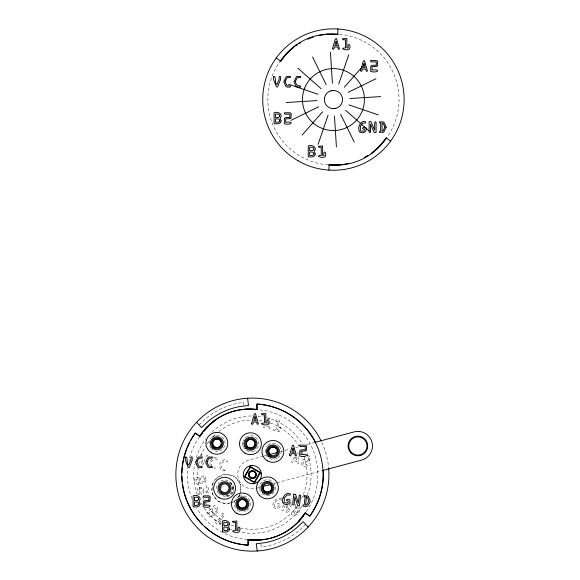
<?xml version="1.0" encoding="UTF-8"?>
<svg xmlns="http://www.w3.org/2000/svg" width="580" height="580" viewBox="0 0 580 580"><rect width="100%" height="100%" fill="white"/><g stroke="black" fill="none" stroke-linecap="round" stroke-linejoin="round"><path stroke-width="0.43" stroke-dasharray="2.9 2.17" d="M207.952 456.126C206.255 452.313 204.907 463.326 202.616 462.579L202.246 459.309M200.774 455.96C200.231 452.922 204.022 453.618 202.166 456.134M221.531 488.389L222.205 486.301M283.75 505.093C279.27 511.625 283.982 513.278 285.063 505.528M290.536 503.019L287.702 510.248L287.492 505.202M291.53 504.317L288.101 513.046L286.375 512.365L286.114 505.629M297.156 506.354L294.176 513.945L295.43 513.952L298.265 511.183L297.939 506.775M263.349 426.619L263.74 427.721L264.415 427.518L265.517 425.735L268.576 426.554L268.757 428.932L269.845 428.917L269.809 418.477L269.294 417.89L268.482 418.202M294.466 456.88C294.546 458.171 289.536 461.977 292.472 462.557L293.835 460.585L296.895 461.404L297.076 463.79L298.163 463.768L298.12 453.328L297.149 452.748M296.337 456.533L294.604 459.346L296.858 459.947L296.793 456.656M199.484 436.921L195.518 443.178A65.221 65.221 0 0 0 188.935 460.774M306.276 511.618L309.821 506.021A65.221 65.221 0 0 0 264.893 410.538L257.89 409.603M213.788 482.524L212.302 484.561L212.302 493.79L217.732 501.265L226.512 504.114L235.299 501.265M215.76 479.805L217.732 477.086L226.512 474.237L235.299 477.086L240.722 484.561L240.722 492.115M233.327 492.181L231.014 495.363L226.512 496.828L223.518 495.857M238.257 497.19L240.722 493.79M204.247 462.709L202.355 465.08L201.572 464.87L200.839 459.324M211.642 459.077L209.829 461.557L210.156 464.66M221.234 522.819C219.059 530.236 209.88 514.909 216.898 521.289L222.662 515.526C218.588 512.604 223.286 511.712 224.612 515.526L217.87 522.268L218.849 523.247L221.103 521.058M199.1 424.893L205.944 418.47A72.884 72.884 0 0 1 238.743 403.035L243.506 402.433L243.963 406.043M305.696 524.356L298.852 530.78A72.884 72.884 0 0 1 266.053 546.215L261.29 546.817L260.833 543.213M294.966 504.455L295.72 504.288M290.681 502.787L291.45 502.613M226.301 496.168L230.586 494.776L233.232 491.129L233.232 486.627L230.586 482.98M263.356 456.221L248.523 460.194A14.58 14.58 0 0 0 238.119 477.681A14.58 14.58 0 0 0 255.331 488.534M264.233 455.989L265.974 455.517M280.814 451.545L284.301 450.609M285.179 450.377L290.413 448.971M295.648 447.572L298.265 446.868M306.994 444.526L313.976 442.656M256.07 488.353L259.557 487.417M274.398 483.445L276.138 482.973M277.015 482.741L321.523 470.815M282.018 500.199L279.154 499.373L275.812 501.366L274.188 505.339L274.34 506.108L277.45 507.326L278.632 505.492C274.717 504.549 278.385 502.208 280.423 504.716C281.032 510.284 272.216 509.305 272.875 504.846C273.296 500.888 278.001 495.987 282.01 498.909M213.701 457.272C218.392 456.235 219.544 461.1 214.114 458.591L211.207 461.905L211.86 465.878M214.455 468.451L215.318 467.973L214.81 467.117M339.619 34.351L345.724 35.126A65.591 65.591 0 0 1 387.447 136.764M328.12 164.872L321.139 163.988A65.591 65.591 0 0 1 280.365 61.002M247.45 539.596L240.454 538.66A65.221 65.221 0 0 1 223.43 532.897M307.023 455.264L310.257 456.554L309.531 460.846L308.357 461.876L303.768 460.752L302.89 464.029C312.033 465.051 307.509 468.872 301.194 465L303.079 459.548L308.176 460.491L309.053 457.236L307.458 456.815M229.513 482.495L231.014 482.98L233.791 486.809L233.791 491.543M294.981 505.448L295.865 505.847L292.893 513.423C290.065 512.191 291.769 516.323 294.169 515.424C298.106 515.823 301.085 510.56 299.498 507.022M232.188 486.968L232.188 490.796M230.804 502.744A14.58 14.58 0 0 1 211.801 490.404A14.58 14.58 0 0 1 227.824 474.382A14.58 14.58 0 0 1 240.163 493.384M239.91 494.095A14.58 14.58 0 0 1 238.09 497.444M236.604 499.184A14.58 14.58 0 0 1 231.514 502.49M222.698 532.52A65.221 65.221 0 0 1 196.743 508.145M192.031 498.604A65.221 65.221 0 0 1 187.782 468.053M250.727 435.667A8.018 8.018 0 0 1 254.736 450.631M254.12 450.95A8.018 8.018 0 0 1 243.781 447.695M243.462 447.078A8.018 8.018 0 0 1 242.984 445.759M242.831 445.077A8.018 8.018 0 0 1 242.984 441.612M243.194 440.945A8.018 8.018 0 0 1 243.781 439.676M245.057 438.016A8.018 8.018 0 0 1 246.718 436.74M247.334 436.421A8.018 8.018 0 0 1 248.653 435.942M279.299 446.209A8.018 8.018 0 0 1 277.755 457.932M277.168 458.309A8.018 8.018 0 0 1 269.149 458.309M267.489 457.033A8.018 8.018 0 0 1 265.415 449.29M266.59 446.767A8.018 8.018 0 0 1 267.489 445.694M268.004 445.223A8.018 8.018 0 0 1 278.828 445.694M221.734 436.704A8.018 8.018 0 0 1 222.807 448.942M222.292 449.413A8.018 8.018 0 0 1 215.064 451.015M213.128 450.211A8.018 8.018 0 0 1 211.468 448.942M210.997 448.427A8.018 8.018 0 0 1 210.192 439.263M210.569 438.676A8.018 8.018 0 0 1 211.468 437.603M211.983 437.132A8.018 8.018 0 0 1 221.147 436.327M220.545 481.153A8.018 8.018 0 0 1 232.507 487.048A8.018 8.018 0 0 1 222.481 495.842M220.545 495.037A8.018 8.018 0 0 1 218.885 493.761M218.413 493.254A8.018 8.018 0 0 1 218.885 482.429M238.945 496.509A8.018 8.018 0 0 1 249.284 507.783M248.907 508.37A8.018 8.018 0 0 1 246.348 510.719M245.731 511.038A8.018 8.018 0 0 1 244.412 511.516M240.265 511.516A8.018 8.018 0 0 1 238.945 511.038M238.329 510.719A8.018 8.018 0 0 1 236.669 509.443M235.393 507.783A8.018 8.018 0 0 1 238.329 496.828M273.55 482.567A8.018 8.018 0 0 1 271.418 494.667M269.482 495.465A8.018 8.018 0 0 1 260.464 491.731M260.144 491.115A8.018 8.018 0 0 1 259.666 489.796M259.514 489.114A8.018 8.018 0 0 1 273.079 482.052M241.07 496.596A7.286 7.286 0 0 1 243.607 496.596M306.95 453.031A58.667 58.667 0 0 1 307.531 494.697M301.716 506.405A58.667 58.667 0 0 1 241.403 532.259M231.949 529.612A58.667 58.667 0 0 1 230.419 529.025M220.958 524.16A58.667 58.667 0 0 1 203.986 507.775M202.21 505.013A58.667 58.667 0 0 1 200.985 502.889M197.265 494.697A58.667 58.667 0 0 1 194.692 464.036M196.229 457.671A58.667 58.667 0 0 1 205.914 438.828M211.939 432.136A58.667 58.667 0 0 1 251.988 415.954M257.716 416.193A58.667 58.667 0 0 1 263.392 416.991M266.59 417.694A58.667 58.667 0 0 1 302.151 443.533M321.827 442.438A76.524 76.524 0 0 1 328.606 467.639M304.108 456.917A54.665 54.665 0 0 1 303.224 494.747M302.898 495.545A54.665 54.665 0 0 1 301.484 498.677M296.619 506.753A54.665 54.665 0 0 1 240.475 527.974M233.885 526.053A54.665 54.665 0 0 1 229.122 524.081M221.676 519.832A54.665 54.665 0 0 1 208.176 506.753M206.712 504.636A54.665 54.665 0 0 1 204.914 501.707M203.696 499.445A54.665 54.665 0 0 1 198.164 467.777M198.708 464.384A54.665 54.665 0 0 1 199.904 459.375M200.97 456.105A54.665 54.665 0 0 1 205.349 446.803M207.19 443.896A54.665 54.665 0 0 1 209.735 440.452M213.143 436.588A54.665 54.665 0 0 1 217.558 432.506M218.892 431.433A54.665 54.665 0 0 1 251.539 419.971M259.245 420.391A54.665 54.665 0 0 1 262.638 420.935M270.099 422.907A54.665 54.665 0 0 1 300.295 448.289M302.216 452.132A54.665 54.665 0 0 1 303.224 454.502M206.067 480.225C206.262 482.654 203.073 484.097 201.18 482.843C198.251 487.157 193.582 482.502 194.322 478.42L204.878 475.593L206.067 480.225M214.883 513.51C214.506 518.701 208.133 517.005 206.734 513.104L214.462 505.376C218.341 506.76 220.074 513.14 214.883 513.51M225.163 470.329C220.052 473.708 216.935 462.398 222.648 460.447C226.084 457.685 231.101 463.84 223.945 461.23L221.19 464.13L221.002 465.414L221.864 468.901L225.163 470.329M273.028 429.461L273.513 430.324L278.9 431.766L279.625 431.52L280.669 427.83L280.423 427.098L279.451 427.228L278.589 430.251L277.255 429.896L279.719 420.681C276.667 418.042 273.042 421.16 278.03 421.66L275.921 429.534L273.601 428.961L273.028 429.461M213.462 513.691C212.983 516.584 209.467 515.258 208.713 513.104L211.084 510.733L213.462 513.691M216.855 510.298C216.369 513.198 212.845 511.843 212.099 509.697L214.462 507.333L216.855 510.298M199.955 494.24C197.591 496.748 197.903 488.969 196.975 488.266L202.645 487.164L204.377 492.058L207.625 491.18L206.328 486.141L206.835 485.569L207.567 485.808L208.96 490.825L208.474 492.297L203.674 493.268L201.942 488.367L198.664 489.245L199.955 494.24M200.035 481.784C198.875 484.757 195.221 482.052 196.033 479.413L199.274 478.543L200.035 481.784M204.667 480.537C203.5 483.524 199.854 480.784 200.673 478.152L203.906 477.289L204.667 480.537"/><path stroke-width="0.87" d="M318.087 144.376L328.12 115.072M338.742 84.042L348.776 54.737M276.239 58L280.662 61.212L287.506 52.49L291.624 49.017A65.591 65.591 0 0 1 293.552 47.473M390.63 141.107L386.208 137.895L379.363 146.617L371.019 153.917M199.629 436.283A59.291 59.291 0 0 1 256.839 409.524L256.839 404.072A70.695 70.695 0 0 1 309.589 516.178L305.167 512.966A59.291 59.291 0 0 1 247.957 539.726L247.957 545.178A70.695 70.695 0 0 1 195.206 433.072L199.629 436.283L206.465 427.561L214.81 420.268M190.719 440.539A70.695 70.695 0 0 1 195.475 433.042L199.897 436.262L202.529 432.905M203.587 431.563L208.8 425.8M298.33 521.688L305.167 512.966M298.599 521.659L305.442 512.938L309.865 516.149A70.695 70.695 0 0 0 323.227 470.162M280.365 61.002L285.614 54.65L295.851 45.197M386.498 138.112L381.248 144.456L375.245 150.097A65.591 65.591 0 0 1 371.99 152.62M302.107 135.089L322.589 111.853M344.281 87.254L362.478 66.613M363.617 65.315L364.762 64.017M210.859 424.06L215.086 420.239M290.892 120.401L318.71 106.771M348.16 92.343L375.978 78.713M269.468 454.582L277.32 452.48M314.846 442.424L354.119 431.897A14.58 14.58 0 0 1 371.976 442.207A14.58 14.58 0 0 1 361.666 460.063L322.393 470.583M263.052 486.482L270.904 484.38M331.079 90.755A9.113 9.113 0 0 1 342.236 101.913A9.113 9.113 0 0 1 326.989 105.995A9.113 9.113 0 0 1 331.079 90.755L333.435 90.444M333.435 108.663L335.791 108.359M250.038 465.827A9.113 9.113 0 0 1 261.196 476.985A9.113 9.113 0 0 1 245.956 481.066A9.113 9.113 0 0 1 250.038 465.827L252.394 465.515M252.394 483.735L254.758 483.423M324.488 34.698L321.139 35.126A65.591 65.591 0 0 0 318.724 35.634M326.156 34.488L337.872 34.133M342.381 164.408L337.553 165.017L328.99 164.981M344.049 164.198L345.724 163.988A65.591 65.591 0 0 0 348.942 163.292M286.15 102.529L317.064 100.587M349.798 98.528L380.712 96.584M326.794 34.118L337.872 34.452L337.872 29M328.99 170.114L328.99 164.655L340.076 164.995M245.753 409.183L257.114 409.502L257.114 404.042A70.695 70.695 0 0 1 315.861 442.895M204.929 526.741A70.695 70.695 0 0 0 248.233 545.157L248.233 539.697L259.311 540.038M247.957 539.726L259.035 540.067M288.615 84.209L317.92 94.243M348.95 104.871L378.254 114.898M297.895 68.23L321.132 88.711M345.731 110.403L368.967 130.884M308.183 527.01L303.202 521.71L296.532 527.974A69.237 69.237 0 0 1 265.372 542.634L256.287 543.786L257.201 551M196.613 422.24L201.594 427.54L208.263 421.276A69.237 69.237 0 0 1 239.424 406.616L248.501 405.463L247.595 398.25M312.591 57.014L326.221 84.832M340.649 114.282L354.271 142.1M330.455 52.28L332.405 83.186M334.464 115.92L336.407 146.834M202.369 524.269A70.695 70.695 0 0 1 195.475 516.149M194.96 515.432A70.695 70.695 0 0 1 190.719 508.66M190.298 507.877A70.695 70.695 0 0 1 187.275 501.446M186.941 500.627A70.695 70.695 0 0 1 184.425 493.036M184.201 492.181A70.695 70.695 0 0 1 182.649 484.336M182.33 481.697A70.695 70.695 0 0 1 181.997 476.376M181.997 472.823A70.695 70.695 0 0 1 182.33 467.502M182.533 465.74A70.695 70.695 0 0 1 183.403 460.476M183.78 458.744A70.695 70.695 0 0 1 186.941 448.572M187.275 447.753A70.695 70.695 0 0 1 189.885 442.105M305.442 512.938A59.291 59.291 0 0 1 248.233 539.697M199.897 436.262A59.291 59.291 0 0 1 202.333 432.76M203.384 431.404A59.291 59.291 0 0 1 257.114 409.502M221.357 444.403A4.372 4.372 0 0 1 215.289 447.231A4.372 4.372 0 0 1 213.556 440.764A4.372 4.372 0 0 1 220.226 440.176M220.922 441.083A4.372 4.372 0 0 1 221.357 442.141M254.954 444.816A4.372 4.372 0 0 1 254.511 445.875M253.823 446.774A4.372 4.372 0 0 1 246.942 445.875A4.372 4.372 0 0 1 249.596 439.459M251.858 439.459A4.372 4.372 0 0 1 253.823 440.59M254.511 441.496A4.372 4.372 0 0 1 254.954 442.554M270.062 454.459A4.372 4.372 0 0 1 270.062 448.275A4.372 4.372 0 0 1 276.247 448.275M277.378 450.232A4.372 4.372 0 0 1 277.378 452.494M270.498 484.634A4.372 4.372 0 0 1 268.54 491.949A4.372 4.372 0 0 1 263.182 486.591M244.528 499.989A4.372 4.372 0 0 1 244.528 507.558A4.372 4.372 0 0 1 237.967 503.774M238.112 502.642A4.372 4.372 0 0 1 240.149 499.989M241.207 499.547A4.372 4.372 0 0 1 243.469 499.547M367.88 155.375A65.591 65.591 0 0 1 364.305 157.426M296.228 45.537A65.591 65.591 0 0 1 297.591 44.616M298.983 43.739A65.591 65.591 0 0 1 300.396 42.891M307.762 39.194A65.591 65.591 0 0 1 313.164 37.171M386.208 137.895A59.291 59.291 0 0 1 328.99 164.655M280.662 61.212A59.291 59.291 0 0 1 337.872 34.452M328.679 468.51A76.524 76.524 0 0 1 228.476 547.317A76.524 76.524 0 0 1 194.655 424.4A76.524 76.524 0 0 1 321.074 440.858M260.493 472.453A8.381 8.381 0 0 1 260.746 473.896M200.071 504.005C199.984 507.5 195.38 507.022 193.082 506.789L193.082 495.857C196.801 494.095 202.536 497.379 199.129 501.309L200.071 504.005M229.47 529.141C229.383 532.636 224.779 532.157 222.481 531.925L222.481 520.992C226.2 519.23 231.935 522.508 228.527 526.444L229.47 529.141M281.104 120.923C281.024 124.417 276.413 123.939 274.115 123.7L274.115 112.774C277.834 111.012 283.569 114.289 280.162 118.226L281.104 120.923M315.244 154.07C315.157 157.564 310.546 157.086 308.255 156.854L308.255 145.921C311.975 144.159 317.709 147.443 314.302 151.373L315.244 154.07M196.939 461.782L197.091 463.072L198.824 466.211L201.992 466.371L202.217 467.502L199.143 467.705L197.671 467.06L195.475 462.238L198.106 457.091L202.261 456.975L202.036 458.113L198.846 458.265L196.939 461.782M207.111 461.782L207.263 463.072L209.003 466.211L212.164 466.371L212.396 467.502L209.315 467.705L207.85 467.06L205.646 462.238L208.278 457.091L212.439 456.975L212.215 458.113L209.018 458.265L207.111 461.782M285.2 81.243L285.353 82.534L287.086 85.673L290.254 85.833L290.478 86.964L287.404 87.167L285.933 86.522L283.736 81.7L286.368 76.553L290.522 76.437L290.297 77.575L287.107 77.727L285.2 81.243M295.372 81.243L295.524 82.534L297.264 85.673L300.425 85.833L300.657 86.964L297.576 87.167L296.112 86.522L293.908 81.7L296.539 76.553L300.701 76.437L300.476 77.575L297.279 77.727L295.372 81.243M283.076 498.01C278.973 505.071 291.349 507.543 289.899 499.728C287.281 497.843 284.345 501.048 288.369 500.946L287.709 503.019L284.642 502.729L284.055 502.229L284.577 497.691L287.288 494.899C288.122 495.189 291.508 495.523 290.188 493.798C286.991 492.224 283.91 495.124 283.076 498.01M293.785 494.146L292.654 504.593L293.516 505.071L294.009 504.477L294.879 496.734L297.634 505.586L299.476 505.789L300.599 495.356L299.737 494.87L299.229 495.472L298.359 503.193L295.597 494.356L293.785 494.146M305.109 496.835L304.203 504.919L302.97 504.991L302.738 505.724L303.325 506.224L306.53 506.507L307.552 506.014L309.597 503.012L310.169 500.714L308.27 496.125L304.058 495.516L303.942 496.487L305.109 496.835M306.486 496.988L305.573 505.086L306.051 505.137L306.791 504.767L308.806 501.359L307.603 497.531L306.486 496.988M360.376 126.172L360.318 130.464L360.738 131.124L364.08 131.124L364.508 128.985C360.521 129.536 363.08 126.019 365.893 127.607C367.676 131.972 362.674 134.111 359.527 131.95C357.787 128.745 358.868 124.301 361.775 122.061C365.204 119.763 368.474 123.852 362.761 123.098L360.376 126.172M386.244 127.107L383.699 132.24L379.472 132.349L379.472 131.37L380.683 131.16L380.683 123.025L379.487 122.815L379.487 121.829L383.75 121.967L386.244 127.107M251.531 423.465L252.191 424.429L252.793 424.06L253.395 422.051L256.563 422.051L257.353 424.306L258.397 424.009L255.432 413.605L254.315 414.011L251.531 423.465M332.565 48.401L333.224 49.365L333.833 48.995L334.435 46.987L337.596 46.987L338.387 49.235L339.438 48.938L336.465 38.541L335.349 38.94L332.565 48.401M289.565 455.053L290.232 456.01L290.834 455.648L291.435 453.64L294.596 453.64L295.394 455.887L296.438 455.59L293.465 445.193L292.349 445.592L289.565 455.053M360.579 70.499L361.238 71.463L361.84 71.094L362.442 69.085L365.61 69.085L366.4 71.333L367.445 71.035L364.479 60.639L363.356 61.045L360.579 70.499M384.859 127.107L383.235 130.718L382.068 131.174L382.068 123.025L383.242 123.438L384.859 127.107M185.332 457.2L185.281 460.02L188.079 467.183L188.768 467.705L189.435 467.183L192.256 460.02L192.205 457.2L191.56 456.772L190.921 457.2L190.871 459.744L188.768 465.095C186.035 464.783 188.297 455.191 185.332 457.2M273.593 76.669L273.543 79.482L276.341 86.645L277.03 87.167L277.697 86.645L280.517 79.482L280.466 76.669L279.821 76.234L279.183 76.661L279.132 79.206L277.03 84.557C274.296 84.245 276.558 74.653 273.593 76.669M203.275 496.284L203.913 497.241L208.851 497.241L208.851 500.605L204.653 500.605L203.377 501.468L203.275 506.775C210.373 508.87 213.752 504.013 204.653 505.39L204.653 502.004L209.837 501.591L210.25 497.241L209.837 496.262L208.851 495.857L203.913 495.857L203.275 496.284M284.309 113.194L284.947 114.151L289.884 114.151L289.884 117.515L285.686 117.515L284.41 118.378L284.309 123.685C291.406 125.787 294.792 120.923 285.686 122.307L285.686 118.915L290.87 118.508L291.283 114.151L290.87 113.18L289.884 112.774L284.947 112.774L284.309 113.194M370.692 60.951L371.338 61.915L376.275 61.915L376.275 65.279L372.077 65.279L370.794 66.142L370.692 71.449C377.798 73.544 381.176 68.686 372.077 70.064L372.077 66.671L377.261 66.265L377.667 61.915L377.261 60.936L376.275 60.53L371.338 60.53L370.692 60.951M299.686 445.505L300.324 446.462L305.261 446.462L305.261 449.826L301.071 449.826L299.787 450.689L299.686 455.996C306.784 458.099 310.169 453.234 301.071 454.618L301.071 451.226L306.247 450.82L306.661 446.462L306.247 445.491L305.261 445.085L300.324 445.085L299.686 445.505M232.725 521.413L233.095 522.319L235.451 522.37L235.451 530.526C228.114 530.584 236.974 533.868 239.395 531.708C241.628 527.365 237.097 524.407 238.213 530.526L236.836 530.526L236.836 520.992L232.725 521.413M261.696 413.924L262.073 414.83L264.429 414.881L264.429 423.03C257.092 423.096 265.945 426.373 268.373 424.212C270.606 419.869 266.068 416.911 267.192 423.03L265.814 423.03L265.814 413.497L261.696 413.924M318.493 146.349L318.869 147.255L321.226 147.305L321.226 155.454C313.889 155.52 322.741 158.797 325.17 156.636C327.403 152.293 322.864 149.335 323.988 155.454L322.611 155.454L322.611 145.921L318.493 146.349M342.736 38.853L343.106 39.759L345.462 39.81L345.462 47.966C338.125 48.024 346.985 51.308 349.406 49.14C351.639 44.805 347.108 41.847 348.225 47.966L346.847 47.966L346.847 38.432L342.736 38.853M370.511 131.863L369.815 132.559L369.126 131.863L369.126 121.626L370.954 121.626L374.687 130.094L374.687 122.329L375.659 121.677L376.087 122.329L376.087 132.559L374.23 132.559L370.511 124.069L370.511 131.863M198.657 499.206L197.794 500.482L194.46 500.584L194.46 497.241C195.982 497.038 199.056 496.806 198.657 499.206M198.657 504.005L197.794 505.289L194.481 505.39L194.481 502.034C196.004 501.83 199.063 501.613 198.657 504.005M279.69 116.116L278.835 117.399L275.5 117.501L275.5 114.151C277.015 113.956 280.089 113.716 279.69 116.116M279.69 120.923L278.835 122.206L275.514 122.307L275.514 118.951C277.037 118.74 280.096 118.523 279.69 120.923M228.056 524.335L227.2 525.618L223.865 525.719L223.865 522.37C225.381 522.174 228.455 521.935 228.056 524.335M228.056 529.141L227.2 530.424L223.88 530.526L223.88 527.169C225.402 526.959 228.462 526.741 228.056 529.141M313.831 149.27L312.968 150.546L309.633 150.648L309.633 147.305C311.156 147.102 314.23 146.87 313.831 149.27M313.831 154.07L312.968 155.353L309.647 155.454L309.647 152.098C311.17 151.895 314.23 151.677 313.831 154.07M336.037 41.63L334.849 45.588L337.19 45.588L336.037 41.63M255.004 416.701L253.815 420.652L256.157 420.652L255.004 416.701M364.044 63.727L362.863 67.686L365.197 67.686L364.044 63.727M293.038 448.282L291.856 452.24L294.19 452.24L293.038 448.282M304.63 88.153L304.13 89.523A30.972 30.972 0 0 0 305.617 113.18L306.291 114.478A30.972 30.972 0 0 0 312.946 122.793L313.686 123.424A30.972 30.972 0 0 0 323.401 128.862L323.865 129.014A30.972 30.972 0 0 0 346.623 127.585L347.058 127.375A30.972 30.972 0 0 0 356.011 120.763L356.671 120.038A30.972 30.972 0 0 0 362.232 110.961L362.739 109.591A30.972 30.972 0 0 0 361.246 85.927L360.579 84.636A30.972 30.972 0 0 0 353.916 76.321L353.176 75.69A30.972 30.972 0 0 0 343.469 70.252L343.005 70.1A30.972 30.972 0 0 0 320.247 71.528L319.805 71.739A30.972 30.972 0 0 0 310.851 78.351L310.199 79.069A30.972 30.972 0 0 0 304.63 88.153M250.212 466.487L244.252 476.811L254.569 482.763L260.529 472.446L250.212 466.487M250.415 467.233L245.006 476.608L254.381 482.016L259.789 472.642L250.415 467.233M259.702 495.61A10.933 10.933 0 0 0 277.994 490.709A10.933 10.933 0 0 0 264.603 477.318A10.933 10.933 0 0 0 259.702 495.61M211.395 452.762A10.933 10.933 0 0 0 227.795 443.294A10.933 10.933 0 0 0 211.395 433.825A10.933 10.933 0 0 0 211.395 452.762M244.985 453.176A10.933 10.933 0 0 0 261.384 443.714A10.933 10.933 0 0 0 244.985 434.246A10.933 10.933 0 0 0 244.985 453.176M219.117 497.72A10.933 10.933 0 0 0 235.516 488.251A10.933 10.933 0 0 0 219.117 478.783A10.933 10.933 0 0 0 219.117 497.72M236.901 513.394A10.933 10.933 0 0 0 253.293 503.933A10.933 10.933 0 0 0 236.901 494.464A10.933 10.933 0 0 0 236.901 513.394M267.416 460.861A10.933 10.933 0 0 0 283.816 451.392A10.933 10.933 0 0 0 267.416 441.924A10.933 10.933 0 0 0 267.416 460.861M213.774 446.39A4.372 4.372 0 0 0 221.089 444.425A4.372 4.372 0 0 0 215.731 439.075A4.372 4.372 0 0 0 213.774 446.39M212.222 447.934A6.561 6.561 0 0 0 223.198 444.998A6.561 6.561 0 0 0 215.165 436.958A6.561 6.561 0 0 0 212.222 447.934M214.129 448.028A5.466 5.466 0 0 0 222.329 443.294A5.466 5.466 0 0 0 214.129 438.56A5.466 5.466 0 0 0 214.129 448.028M247.363 446.803A4.372 4.372 0 0 0 254.678 444.846A4.372 4.372 0 0 0 249.32 439.488A4.372 4.372 0 0 0 247.363 446.803M245.811 448.347A6.561 6.561 0 0 0 256.788 445.411A6.561 6.561 0 0 0 248.755 437.378A6.561 6.561 0 0 0 245.811 448.347M246.587 447.579A5.466 5.466 0 0 0 255.729 445.128A5.466 5.466 0 0 0 249.037 438.429A5.466 5.466 0 0 0 246.587 447.579M222.394 492.036A4.372 4.372 0 0 0 228.955 488.251A4.372 4.372 0 0 0 222.394 484.467A4.372 4.372 0 0 0 222.394 492.036M221.299 493.935A6.561 6.561 0 0 0 231.137 488.251A6.561 6.561 0 0 0 221.299 482.575A6.561 6.561 0 0 0 221.299 493.935M221.85 492.986A5.466 5.466 0 0 0 230.05 488.251A5.466 5.466 0 0 0 221.85 483.517A5.466 5.466 0 0 0 221.85 492.986M239.272 507.022A4.372 4.372 0 0 0 246.587 505.064A4.372 4.372 0 0 0 241.229 499.706A4.372 4.372 0 0 0 239.272 507.022M237.727 508.566A6.561 6.561 0 0 0 248.697 505.629A6.561 6.561 0 0 0 240.664 497.596A6.561 6.561 0 0 0 237.727 508.566M239.634 508.667A5.466 5.466 0 0 0 247.834 503.933A5.466 5.466 0 0 0 239.634 499.199A5.466 5.466 0 0 0 239.634 508.667M264.342 490.97A4.372 4.372 0 0 0 271.657 489.012A4.372 4.372 0 0 0 266.3 483.655A4.372 4.372 0 0 0 264.342 490.97M262.791 492.514A6.561 6.561 0 0 0 273.767 489.578A6.561 6.561 0 0 0 265.734 481.545A6.561 6.561 0 0 0 262.791 492.514M264.697 492.616A5.466 5.466 0 0 0 272.897 487.882A5.466 5.466 0 0 0 264.697 483.147A5.466 5.466 0 0 0 264.697 492.616M270.693 455.177A4.372 4.372 0 0 0 277.255 451.392A4.372 4.372 0 0 0 270.693 447.601A4.372 4.372 0 0 0 270.693 455.177M268.243 456.032A6.561 6.561 0 0 0 279.219 453.089A6.561 6.561 0 0 0 271.186 445.056A6.561 6.561 0 0 0 268.243 456.032M270.149 456.126A5.466 5.466 0 0 0 278.349 451.392A5.466 5.466 0 0 0 270.149 446.658A5.466 5.466 0 0 0 270.149 456.126M298.084 160.783A70.695 70.695 0 0 0 404.129 99.557A70.695 70.695 0 0 0 298.084 38.331A70.695 70.695 0 0 0 298.084 160.783M351.451 452.422A9.113 9.113 0 0 0 366.69 448.34A9.113 9.113 0 0 0 355.533 437.182A9.113 9.113 0 0 0 351.451 452.422M350.936 452.936A9.838 9.838 0 0 0 367.394 448.528A9.838 9.838 0 0 0 355.344 436.479A9.838 9.838 0 0 0 350.936 452.936M249.82 477.202A3.647 3.647 0 0 0 255.918 475.571A3.647 3.647 0 0 0 251.452 471.105A3.647 3.647 0 0 0 249.82 477.202M250.081 476.941A3.277 3.277 0 0 0 255.562 475.477A3.277 3.277 0 0 0 251.546 471.46A3.277 3.277 0 0 0 250.081 476.941M249.567 477.456A4.009 4.009 0 0 0 256.273 475.665A4.009 4.009 0 0 0 251.357 470.75A4.009 4.009 0 0 0 249.567 477.456"/></g></svg>
